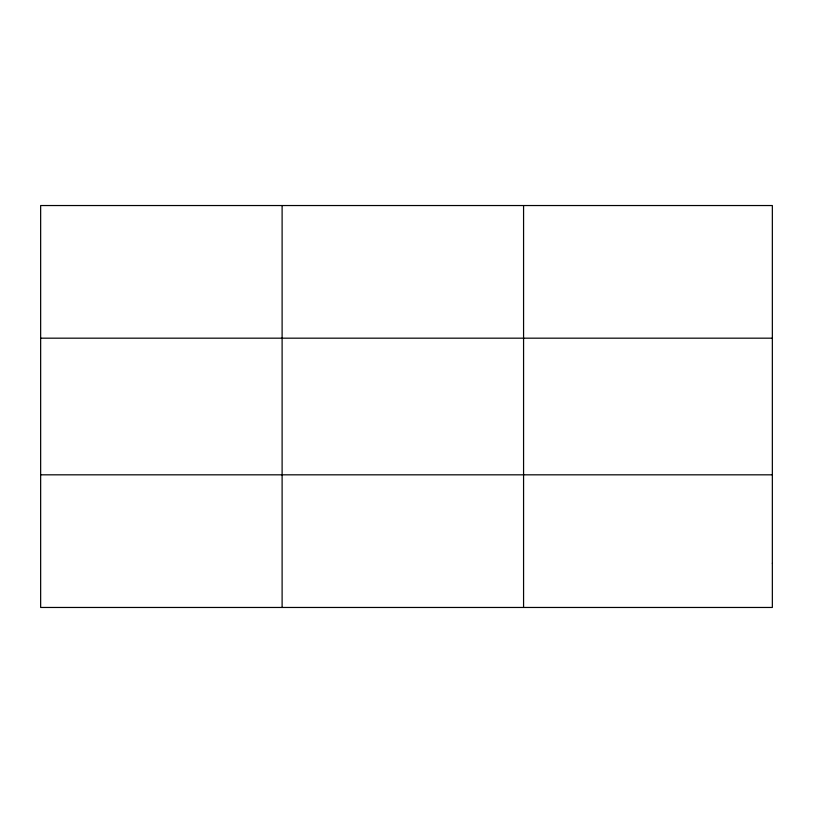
<?xml version="1.0" encoding="UTF-8"?>
<svg xmlns="http://www.w3.org/2000/svg" width="813" height="813" viewBox="0 0 813 813"><rect width="100%" height="100%" fill="white"/><g stroke="black" fill="none" stroke-linecap="round" stroke-linejoin="round"><path stroke-width="1.22" d="M282.111 205.537L282.111 607.463M523.572 205.537L523.572 607.463M40.65 338.178L772.35 338.178M40.65 474.822L772.35 474.822M772.35 563.246L772.35 607.463L40.65 607.463L40.65 205.537L772.35 205.537L772.35 563.246"/></g></svg>
